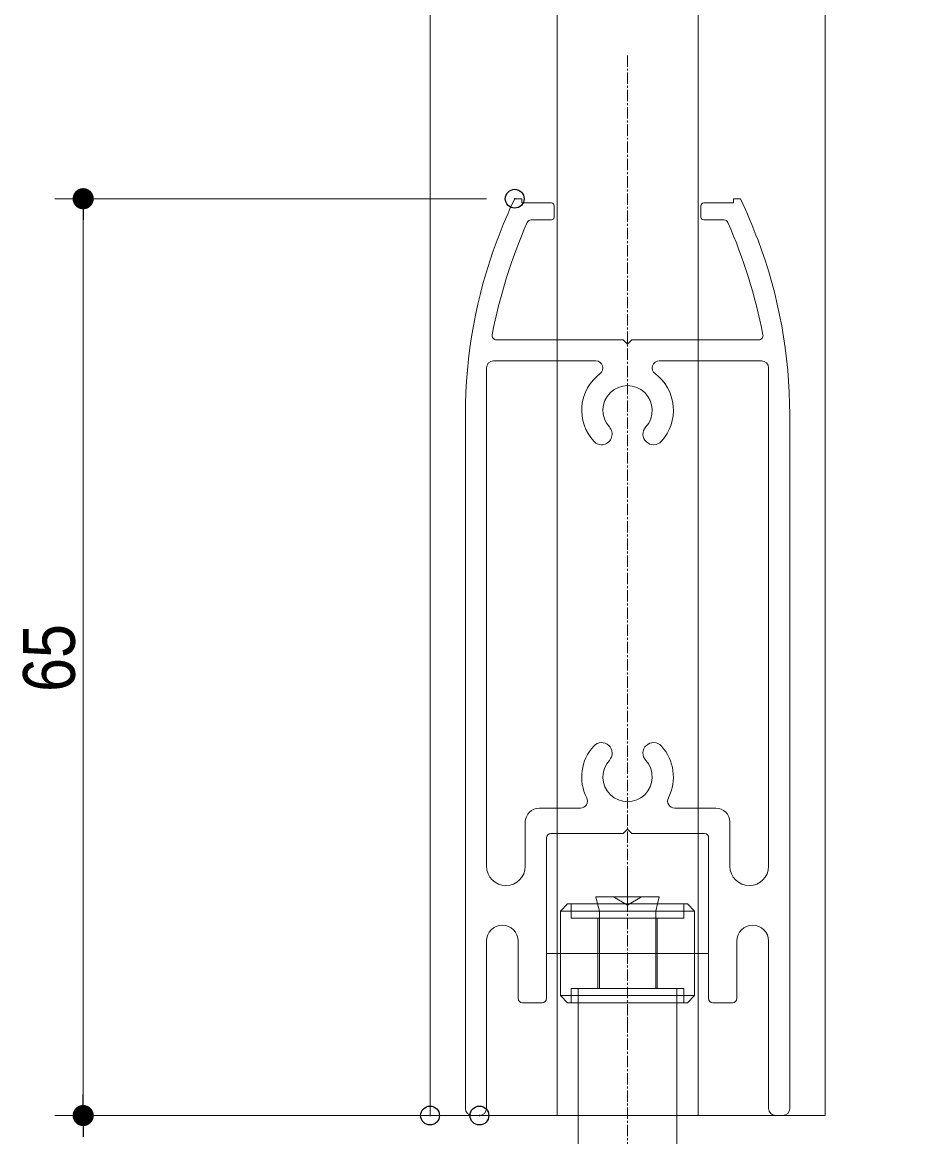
# Model space of a CAD drawing. Units: millimetres, scale not verified. Extents: x -4547 to 4547, y -2284 to 2284.
# Drawn here: x 20 to 490, y -1610 to -1017 of the extents above; entities that cross this region are included whole.
import ezdxf
from ezdxf.enums import TextEntityAlignment as Align

# ---------------------------------------------------------------- set-up
doc = ezdxf.new("R2010")
doc.units = ezdxf.units.MM
doc.header["$LTSCALE"] = 20
doc.header["$PDMODE"] = 32
doc.header["$PDSIZE"] = 10
doc.linetypes.add('USER4', pattern=[9.172222, 5.997222, -1.058333, 1.058333, -1.058333])
for name, color, linetype, lineweight in [('0-1_3一般', 7, 'Continuous', 15), ('0-3_0', 7, 'Continuous', 25), ('0-5_2寸法-1', 7, 'Continuous', 15)]:
    doc.layers.add(name, color=color, linetype=linetype, lineweight=lineweight)
doc.layers.add('0-4_Defpoints', color=7, linetype='Continuous')
doc.styles.add('ＭＳ Ｐゴシック', font='')
doc.styles.get('ＭＳ Ｐゴシック').set_extended_font_data('MS PGothic')

# ---------------------------------------------------------------- blocks, each defined once
blk = doc.blocks.new('グループ-47')
at = {"layer": '0-1_3一般', "linetype": 'USER4', "lineweight": 5}
blk.add_line((33653.7, -20697.1), (33653.7, -33143.2), dxfattribs=at)
at = {"layer": '0-1_3一般', "lineweight": 5}
for p, q in [((34778.7, -22266.3), (34463.7, -22266.3)), ((34778.7, -22221.3), (34778.7, -22266.3)), ((34853.7, -22221.3), (34778.7, -22221.3)), ((32873.7, -22296.3), (32873.7, -22416.3)), ((34433.7, -22296.3), (34433.7, -22416.3)), ((32843.7, -22446.3), (32627.6, -22446.3)), ((34679.7, -22446.3), (34463.7, -22446.3)), ((32257.9, -23721.3), (33608.7, -23721.3)), ((33608.7, -23721.3), (33653.7, -23766.3)), ((33653.7, -23766.3), (33698.7, -23721.3)), ((33698.7, -23721.3), (35049.5, -23721.3)), ((32153.7, -24021.3), (32153.7, -29320)), ((32228.7, -23946.3), (33316.2, -23946.3)), ((33991.2, -23946.3), (35078.7, -23946.3)), ((35153.7, -24021.3), (35153.7, -29320)), ((31928.7, -24516), (31928.7, -31896.3)), ((35378.7, -24516), (35378.7, -31896.3)), ((32716.2, -28701.3), (33152.3, -28701.3)), ((34155, -28701.3), (34591.2, -28701.3)), ((32566.2, -29320), (32566.2, -28851.3)), ((34741.2, -28851.3), (34741.2, -29320)), ((32791.2, -30726.3), (32791.2, -29016.3)), ((32836.2, -28971.3), (33608.7, -28971.3)), ((33653.7, -28926.3), (33608.7, -28971.3)), ((33698.7, -28971.3), (33653.7, -28926.3)), ((33698.7, -28971.3), (34471.2, -28971.3)), ((34516.2, -30201.3), (34516.2, -29016.3)), ((32153.7, -30115), (32153.7, -31896.3)), ((32491.2, -30115), (32491.2, -30726.3)), ((34516.2, -30201.3), (34516.2, -30726.3)), ((34816.2, -30726.3), (34816.2, -30115)), ((35153.7, -30115), (35153.7, -30816.3)), ((32536.2, -30771.3), (32746.2, -30771.3)), ((34561.2, -30771.3), (34771.2, -30771.3)), ((35153.7, -31896.3), (35153.7, -30816.3)), ((32003.7, -31971.3), (32078.7, -31971.3)), ((35303.7, -31971.3), (35228.7, -31971.3))]:
    blk.add_line(p, q, dxfattribs=at)
blk.add_lwpolyline([(32453.7, -22221.3), (32528.7, -22221.3), (32528.7, -22266.3), (32843.7, -22266.3)], dxfattribs=at)
for centre, radius, start, end in [((37880.4, -24780.6), 6000, 154.7505, 159.33677), ((32843.7, -22296.3), 30, 0, 90), ((34463.7, -22296.3), 30, 90, 180), ((29426.9, -24780.6), 6000, 20.66323, 25.2495), ((37880.4, -24780.6), 5775, 156.45056, 168.88762), ((32627.6, -22491.3), 45, 90, 156.45056), ((32843.7, -22416.3), 30, 270, 0), ((34463.7, -22416.3), 30, 180, 270), ((34679.7, -22491.3), 45, 23.54944, 90), ((29426.9, -24780.6), 5775, 11.11238, 23.54944), ((37178.7, -24516), 5250, 159.33677, 180), ((30128.7, -24516), 5250, 0, 20.66323), ((32257.9, -23676.3), 45, 168.88762, 270), ((35049.5, -23676.3), 45, 270, 11.11238), ((32228.7, -24021.3), 75, 90, 180), ((33316.2, -24021.3), 75, 306.8699, 90), ((33991.2, -24021.3), 75, 90, 233.1301), ((35078.7, -24021.3), 75, 0, 90), ((33653.7, -24471.3), 487.5, 126.8699, 222.5424), ((33653.7, -24471.3), 487.5, 317.4576, 53.1301), ((33653.7, -24471.3), 262.5, 317.4576, 222.5424), ((33377.4, -24724.8), 112.5, 222.5424, 42.5424), ((33930, -24724.8), 112.5, 137.4576, 317.4576), ((33653.7, -28371.3), 487.5, 137.4576, 206.95775), ((33377.4, -28117.7), 112.5, 317.4576, 137.4576), ((33930, -28117.7), 112.5, 42.5424, 222.5424), ((33653.7, -28371.3), 487.5, 333.04225, 42.5424), ((33653.7, -28371.3), 262.5, 137.4576, 42.5424), ((33152.3, -28626.3), 75, 270, 26.95775), ((34155, -28626.3), 75, 153.04225, 270), ((32716.2, -28851.3), 150, 90, 180), ((34591.2, -28851.3), 150, 0, 90), ((32836.2, -29016.3), 45, 90, 180), ((34471.2, -29016.3), 45, 0, 90), ((32359.9, -29320), 206.2, 180, 270), ((32359.9, -29320), 206.2, 270, 0), ((34947.4, -29320), 206.2, 180, 0), ((32322.4, -30115), 168.8, 90, 180), ((32322.4, -30115), 168.8, 0, 90), ((34984.9, -30115), 168.8, 0, 180), ((32536.2, -30726.3), 45, 180, 270), ((32746.2, -30726.3), 45, 270, 0), ((34561.2, -30726.3), 45, 180, 270), ((34771.2, -30726.3), 45, 270, 0), ((32003.7, -31896.3), 75, 180, 270), ((32078.7, -31896.3), 75, 270, 0), ((35228.7, -31896.3), 75, 180, 270), ((35303.7, -31896.3), 75, 270, 0)]:
    blk.add_arc(centre, radius, start, end, dxfattribs=at)
blk = doc.blocks.new('グループ-55')
at = {"layer": '0-1_3一般', "lineweight": 5}
for p, q in [((37178.7, -25221.3), (37478.7, -25221.3)), ((37178.7, -27816.3), (37178.7, -25221.3)), ((37478.7, -25221.3), (37478.7, -27816.3)), ((42728.7, -25221.3), (42728.7, -27816.3)), ((37178.7, -26451.3), (37178.7, -25791.3)), ((37478.7, -25791.3), (37178.7, -25791.3)), ((42728.7, -25791.3), (42428.7, -25791.3)), ((42428.7, -26451.3), (42428.7, -25791.3)), ((42728.7, -25791.3), (42728.7, -26451.3)), ((37478.7, -26121.3), (37178.7, -26121.3)), ((42728.7, -26121.3), (42428.7, -26121.3)), ((42728.7, -26451.3), (42428.7, -26451.3)), ((37478.7, -27816.3), (37178.7, -27816.3)), ((37178.7, -28476.3), (37178.7, -27816.3)), ((37478.7, -27816.3), (37478.7, -28476.3)), ((42428.7, -28476.3), (42428.7, -27816.3)), ((42728.7, -27816.3), (42428.7, -27816.3)), ((37478.7, -28146.3), (37178.7, -28146.3)), ((42728.7, -28146.3), (42428.7, -28146.3)), ((37478.7, -28476.3), (37178.7, -28476.3)), ((37178.7, -32496.3), (37178.7, -28476.3)), ((37478.7, -28476.3), (37478.7, -32496.3)), ((42428.7, -32496.3), (42428.7, -28476.3)), ((42728.7, -28476.3), (42728.7, -32496.3)), ((33653.7, -29421.3), (33653.7, -29732.9)), ((33653.7, -29496.3), (33653.7, -29571.3)), ((38903.7, -29732.9), (38903.7, -29421.3)), ((38903.7, -29571.3), (38903.7, -29496.3)), ((32941.2, -29796.3), (33016.2, -29721.3)), ((33016.2, -29721.3), (33053.7, -29721.3)), ((33053.7, -29721.3), (34253.7, -29721.3)), ((33053.7, -29871.3), (33053.7, -29721.3)), ((33334.9, -29721.3), (33316.2, -29646.3)), ((33353.7, -29796.3), (33334.9, -29721.3)), ((33803.7, -29646.3), (33503.7, -29646.3)), ((33991.2, -29646.3), (33803.7, -29646.3)), ((33953.7, -29796.3), (33972.4, -29721.3)), ((33972.4, -29721.3), (33991.2, -29646.3)), ((34253.7, -29721.3), (34291.2, -29721.3)), ((34253.7, -29871.3), (34253.7, -29721.3)), ((34366.2, -29796.3), (34291.2, -29721.3)), ((38266.2, -29721.3), (38191.2, -29796.3)), ((38266.2, -29721.3), (38303.7, -29721.3)), ((38303.7, -29721.3), (39503.7, -29721.3)), ((38303.7, -29721.3), (38303.7, -29871.3)), ((38753.7, -29646.3), (38566.2, -29646.3)), ((38566.2, -29646.3), (38584.9, -29721.3)), ((38584.9, -29721.3), (38603.7, -29796.3)), ((39053.7, -29646.3), (38753.7, -29646.3)), ((39222.4, -29721.3), (39203.7, -29796.3)), ((39241.2, -29646.3), (39222.4, -29721.3)), ((39503.7, -29721.3), (39541.2, -29721.3)), ((39503.7, -29721.3), (39503.7, -29871.3)), ((39541.2, -29721.3), (39616.2, -29796.3)), ((32941.2, -30696.3), (32941.2, -29796.3)), ((34366.2, -29796.3), (32941.2, -29796.3)), ((33353.7, -30621.3), (33353.7, -29796.3)), ((33953.7, -30621.3), (33953.7, -29796.3)), ((34366.2, -29796.3), (34366.2, -30696.3)), ((39616.2, -29796.3), (38191.2, -29796.3)), ((38191.2, -30696.3), (38191.2, -29796.3)), ((38603.7, -29796.3), (38603.7, -30621.3)), ((39203.7, -29796.3), (39203.7, -30621.3)), ((39616.2, -29796.3), (39616.2, -30696.3)), ((33338.7, -29871.3), (33053.7, -29871.3)), ((33968.7, -29871.3), (33968.7, -30621.3)), ((34253.7, -29871.3), (33968.7, -29871.3)), ((38588.7, -29871.3), (38303.7, -29871.3)), ((38588.7, -30621.3), (38588.7, -29871.3)), ((39503.7, -29871.3), (39218.7, -29871.3)), ((34516.2, -30246.3), (32791.2, -30246.3)), ((39766.2, -30246.3), (38041.2, -30246.3)), ((33053.7, -30621.3), (33053.7, -30771.3)), ((33338.7, -30621.3), (33053.7, -30621.3)), ((33128.7, -30621.3), (33353.7, -30621.3)), ((33128.7, -30621.3), (33128.7, -30771.3)), ((33968.7, -30621.3), (33338.7, -30621.3)), ((34253.7, -30621.3), (33968.7, -30621.3)), ((34178.7, -30621.3), (34178.7, -30771.3)), ((34253.7, -30621.3), (34253.7, -30771.3)), ((38588.7, -30621.3), (38303.7, -30621.3)), ((38303.7, -30771.3), (38303.7, -30621.3)), ((38378.7, -30771.3), (38378.7, -30621.3)), ((39218.7, -30621.3), (38588.7, -30621.3)), ((39203.7, -30621.3), (39428.7, -30621.3)), ((39503.7, -30621.3), (39218.7, -30621.3)), ((39428.7, -30771.3), (39428.7, -30621.3)), ((39503.7, -30771.3), (39503.7, -30621.3)), ((32941.2, -30696.3), (33016.2, -30771.3)), ((32941.2, -30696.3), (34366.2, -30696.3)), ((33053.7, -30771.3), (33016.2, -30771.3)), ((34253.7, -30771.3), (33053.7, -30771.3)), ((33128.7, -30771.3), (33128.7, -32571.3)), ((34178.7, -30771.3), (34178.7, -32571.3)), ((34291.2, -30771.3), (34253.7, -30771.3)), ((34366.2, -30696.3), (34291.2, -30771.3)), ((38191.2, -30696.3), (39616.2, -30696.3)), ((38266.2, -30771.3), (38191.2, -30696.3)), ((38303.7, -30771.3), (38266.2, -30771.3)), ((39503.7, -30771.3), (38303.7, -30771.3)), ((38378.7, -32571.3), (38378.7, -30771.3)), ((39428.7, -32571.3), (39428.7, -30771.3)), ((39541.2, -30771.3), (39503.7, -30771.3)), ((39541.2, -30771.3), (39616.2, -30696.3)), ((33653.7, -30921.3), (33653.7, -30996.3)), ((38903.7, -30996.3), (38903.7, -30921.3)), ((32678.7, -32871.3), (32678.7, -32571.3)), ((32678.7, -32571.3), (33278.7, -32571.3)), ((34178.7, -32571.3), (33128.7, -32571.3)), ((33278.7, -32571.3), (33278.7, -32871.3)), ((33278.7, -32871.3), (33278.7, -32571.3)), ((33278.7, -32571.3), (34028.7, -32571.3)), ((33653.7, -32871.3), (33653.7, -32571.3)), ((34028.7, -32871.3), (34028.7, -32571.3)), ((34028.7, -32571.3), (37103.7, -32571.3)), ((34028.7, -32871.3), (34028.7, -32571.3)), ((37928.7, -32571.3), (38528.7, -32571.3)), ((39428.7, -32571.3), (38378.7, -32571.3)), ((38528.7, -32571.3), (38528.7, -32871.3)), ((38528.7, -32571.3), (39278.7, -32571.3)), ((38903.7, -32871.3), (38903.7, -32571.3)), ((39278.7, -32871.3), (39278.7, -32571.3)), ((39278.7, -32871.3), (39278.7, -32571.3)), ((39278.7, -32571.3), (42353.7, -32571.3)), ((33278.7, -32871.3), (32678.7, -32871.3)), ((33278.7, -32871.3), (33241.2, -33021.3)), ((34028.7, -32871.3), (33278.7, -32871.3)), ((37103.7, -32871.3), (34028.7, -32871.3)), ((39316.2, -33021.3), (39278.7, -32871.3)), ((42353.7, -32871.3), (39278.7, -32871.3))]:
    blk.add_line(p, q, dxfattribs=at)
for points in [[(42428.7, -27816.3), (42428.7, -25221.3), (42728.7, -25221.3)], [(37478.7, -25791.3), (37478.7, -26451.3), (37178.7, -26451.3)], [(42728.7, -27816.3), (42728.7, -28476.3), (42428.7, -28476.3)], [(33803.7, -29646.3), (33653.7, -29732.9), (33503.7, -29646.3), (33316.2, -29646.3)], [(39241.2, -29646.3), (39053.7, -29646.3), (38903.7, -29732.9), (38753.7, -29646.3)], [(33968.7, -29871.3), (33338.7, -29871.3), (33338.7, -30621.3)], [(39218.7, -30621.3), (39218.7, -29871.3), (38588.7, -29871.3)], [(33353.7, -30621.3), (33953.7, -30621.3), (34178.7, -30621.3)], [(38378.7, -30621.3), (38603.7, -30621.3), (39203.7, -30621.3)], [(38528.7, -32871.3), (37928.7, -32871.3), (37928.7, -32571.3)], [(39278.7, -32871.3), (38528.7, -32871.3), (38528.7, -32571.3)], [(33241.2, -33021.3), (34066.2, -33021.3), (34028.7, -32871.3)], [(33878.7, -33021.3), (33653.7, -32891.4), (33428.7, -33021.3)], [(38528.7, -32871.3), (38491.2, -33021.3), (39316.2, -33021.3)], [(39128.7, -33021.3), (38903.7, -32891.4), (38678.7, -33021.3)]]:
    blk.add_lwpolyline(points, dxfattribs=at)
for centre, radius in [((37103.7, -32496.3), 75), ((37103.7, -32496.3), 375), ((42353.7, -32496.3), 375), ((42353.7, -32496.3), 75)]:
    blk.add_arc(centre, radius, 270, 0, dxfattribs=at)
blk = doc.blocks.new('グループ-56')
at = {"layer": '0-1_3一般', "lineweight": 5}
for p, q in [((31553.7, -31971.3), (31553.7, 7044)), ((34403.7, 7044), (34403.7, -31971.3)), ((35753.7, 7044), (35753.7, -31971.3)), ((32903.7, -31971.3), (31553.7, -31971.3)), ((34403.7, -31971.3), (32903.7, -31971.3)), ((35753.7, -31971.3), (34403.7, -31971.3))]:
    blk.add_line(p, q, dxfattribs=at)
blk.add_lwpolyline([(32903.7, -31971.3), (32903.7, 7044), (34403.7, 7044), (35753.7, 7044)], dxfattribs=at)
blk = doc.blocks.new('グループ-63')
at = {"layer": '0-1_3一般'}
for name in ['グループ-47', 'グループ-56', 'グループ-55']:
    blk.add_blockref(name, (0, 0), dxfattribs=at)
blk = doc.blocks.new('_Dot')
at = {"layer": '0-3_0'}
blk.add_line((-10, 0), (-20, 0), dxfattribs=at)
for points in [[(0, 0), (-10, 0), (-9.92, 1.25)], [(0, 0), (-9.92, -1.25), (-10, 0)], [(0, 0), (-9.92, 1.25), (-9.69, 2.49)], [(0, 0), (-9.69, -2.49), (-9.92, -1.25)], [(0, 0), (-9.69, 2.49), (-9.3, 3.68)], [(0, 0), (-9.3, -3.68), (-9.69, -2.49)], [(0, 0), (-9.3, 3.68), (-8.76, 4.82)], [(0, 0), (-8.76, -4.82), (-9.3, -3.68)], [(0, 0), (-8.76, 4.82), (-8.09, 5.88)], [(0, 0), (-8.09, -5.88), (-8.76, -4.82)], [(0, 0), (-8.09, 5.88), (-7.29, 6.85)], [(0, 0), (-7.29, -6.85), (-8.09, -5.88)], [(0, 0), (-7.29, 6.85), (-6.37, 7.71)], [(0, 0), (-6.37, -7.71), (-7.29, -6.85)], [(0, 0), (-6.37, 7.71), (-5.36, 8.44)], [(0, 0), (-5.36, -8.44), (-6.37, -7.71)], [(0, 0), (-5.36, 8.44), (-4.26, 9.05)], [(0, 0), (-4.26, -9.05), (-5.36, -8.44)], [(0, 0), (-4.26, 9.05), (-3.09, 9.51)], [(0, 0), (-3.09, -9.51), (-4.26, -9.05)], [(0, 0), (-3.09, 9.51), (-1.87, 9.82)], [(0, 0), (-1.87, -9.82), (-3.09, -9.51)], [(0, 0), (-1.87, 9.82), (-0.63, 9.98)], [(0, 0), (-0.63, -9.98), (-1.87, -9.82)], [(0, 0), (-0.63, 9.98), (0.63, 9.98)], [(0, 0), (0.63, -9.98), (-0.63, -9.98)], [(0, 0), (0.63, 9.98), (1.87, 9.82)], [(0, 0), (1.87, 9.82), (3.09, 9.51)], [(0, 0), (3.09, 9.51), (4.26, 9.05)], [(0, 0), (4.26, 9.05), (5.36, 8.44)], [(0, 0), (5.36, 8.44), (6.37, 7.71)], [(0, 0), (6.37, 7.71), (7.29, 6.85)], [(0, 0), (7.29, 6.85), (8.09, 5.88)], [(0, 0), (8.09, 5.88), (8.76, 4.82)], [(0, 0), (8.76, 4.82), (9.3, 3.68)], [(0, 0), (9.3, 3.68), (9.69, 2.49)], [(0, 0), (9.69, 2.49), (9.92, 1.25)], [(0, 0), (9.92, 1.25), (10, 0)], [(0, 0), (1.87, -9.82), (0.63, -9.98)], [(0, 0), (3.09, -9.51), (1.87, -9.82)], [(0, 0), (4.26, -9.05), (3.09, -9.51)], [(0, 0), (5.36, -8.44), (4.26, -9.05)], [(0, 0), (6.37, -7.71), (5.36, -8.44)], [(0, 0), (7.29, -6.85), (6.37, -7.71)], [(0, 0), (8.09, -5.88), (7.29, -6.85)], [(0, 0), (8.76, -4.82), (8.09, -5.88)], [(0, 0), (9.3, -3.68), (8.76, -4.82)], [(0, 0), (9.69, -2.49), (9.3, -3.68)], [(0, 0), (9.92, -1.25), (9.69, -2.49)], [(0, 0), (10, 0), (9.92, -1.25)]]:
    blk.add_solid(points, dxfattribs=at)

msp = doc.modelspace()

# ---------------------------------------------------------------- linework, layer by layer
at = {"layer": '0-4_Defpoints'}
for p in [(52.62, -1111.06), (282.06, -1111.06), (52.62, -1598.56), (237.06, -1598.56), (263.31, -1598.56)]:
    msp.add_point(p, dxfattribs=at)
at = {"layer": '0-5_2寸法-1'}
for p, q in [((267.06, -1111.06), (37.62, -1111.06)), ((52.62, -1587.31), (52.62, -1122.32)), ((248.31, -1598.56), (37.62, -1598.56)), ((222.06, -1598.56), (37.62, -1598.56))]:
    msp.add_line(p, q, dxfattribs=at)

# ---------------------------------------------------------------- block references
at = {"layer": '0-1_3一般', "xscale": 0.05, "yscale": 0.05}
msp.add_blockref('グループ-63', (-1340.62, 0), dxfattribs=at)
at = {"layer": '0-5_2寸法-1', "xscale": 0.5627563, "yscale": 0.5627563}
for p, rotation in [((52.62, -1111.06), 90), ((52.62, -1598.56), 270), ((52.62, -1598.56), 90)]:
    msp.add_blockref('_Dot', p, dxfattribs=dict(at, rotation=rotation))

# ---------------------------------------------------------------- texts
at = {"layer": '0-5_2寸法-1', "style": 'ＭＳ Ｐゴシック', "width": 0.9}
msp.add_text('65', height=27.57, rotation=90, dxfattribs=at).set_placement((56.5, -1373.33), align=Align.BOTTOM_LEFT)

doc.saveas('drawing.dxf')
